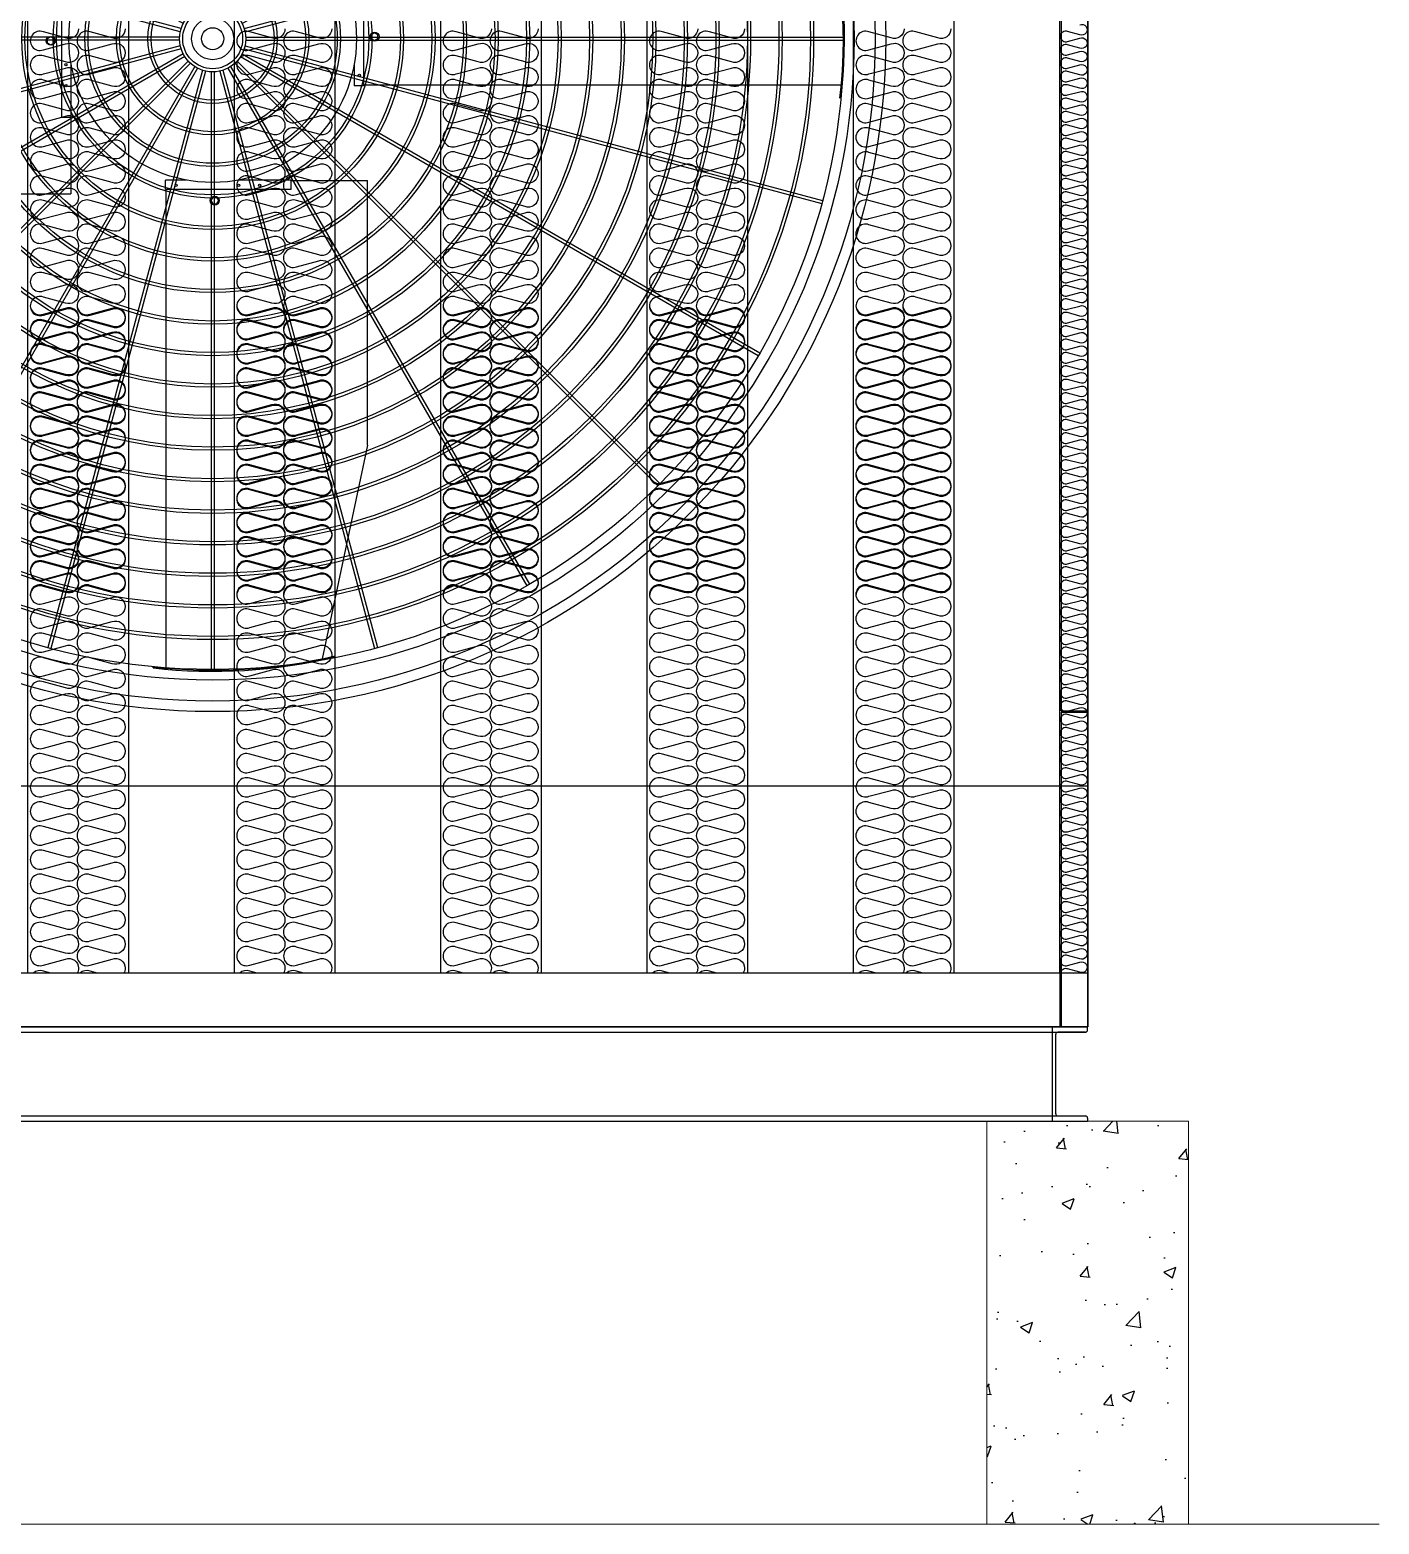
# Model space of a CAD drawing. Header units: millimetres. Extents: x 2784 to 32191, y 2597 to 23392.
# Drawn here: x 8143 to 10152, y 7904 to 10129 of the extents above; entities that cross this region are included whole.
import ezdxf

# ---------------------------------------------------------------- set-up
doc = ezdxf.new("R2010")
doc.units = ezdxf.units.MM
doc.linetypes.add('HIDDEN', pattern=[0.375, 0.25, -0.125])
for name, color, linetype in [('LINE', 7, 'Continuous'), ('SMS', 220, 'Continuous'), ('냉각탑', 4, 'Continuous'), ('냉각탑_찬넬방진', 1, 'Continuous')]:
    doc.layers.add(name, color=color, linetype=linetype)

# ---------------------------------------------------------------- blocks, each defined once
blk = doc.blocks.new('A$C1FB73ED1')
for p, q in [((1277, 1342.9), (1277, 2480)), ((1283, 1342.9), (1283, 2480)), ((1260.8, 1340), (966.5, 2438.3)), ((1266.6, 1341.6), (972.3, 2439.9)), ((1293.4, 1341.6), (1587.7, 2439.9)), ((1299.2, 1340), (1593.5, 2438.3)), ((1245.9, 1333), (677.4, 2317.7)), ((1251.1, 1336), (682.6, 2320.7)), ((1308.9, 1336), (1877.4, 2320.7)), ((1314.1, 1333), (1882.6, 2317.7)), ((1233.4, 1322.4), (429.4, 2126.4)), ((1237.6, 1326.6), (433.6, 2130.6)), ((1322.4, 1326.6), (2126.4, 2130.6)), ((1326.6, 1322.4), (2130.6, 2126.4)), ((1224, 1308.9), (239.3, 1877.4)), ((1227, 1314.1), (242.3, 1882.6)), ((1333, 1314.1), (2317.7, 1882.6)), ((1336, 1308.9), (2320.7, 1877.4)), ((1220, 1299.2), (121.7, 1593.5)), ((1340, 1299.2), (2438.3, 1593.5)), ((1218.4, 1293.4), (120.1, 1587.7)), ((1341.6, 1293.4), (2439.9, 1587.7)), ((1217.1, 1283), (80, 1283)), ((1342.9, 1283), (2480, 1283)), ((1217.1, 1277), (80, 1277)), ((1218.4, 1266.6), (120.1, 972.3)), ((1220, 1260.8), (121.7, 966.5)), ((1224, 1251.1), (239.3, 682.6)), ((1336, 1251.1), (2320.7, 682.6)), ((1340, 1260.8), (2438.3, 966.5)), ((1341.6, 1266.6), (2439.9, 972.3)), ((1342.9, 1277), (2480, 1277)), ((1227, 1245.9), (242.3, 677.4)), ((1233.4, 1237.6), (429.4, 433.6)), ((1237.6, 1233.4), (433.6, 429.4)), ((1245.9, 1227), (677.4, 242.3)), ((1251.1, 1224), (682.6, 239.3)), ((1308.9, 1224), (1877.4, 239.3)), ((1314.1, 1227), (1882.6, 242.3)), ((1322.4, 1233.4), (2126.4, 429.4)), ((1326.6, 1237.6), (2130.6, 433.6)), ((1333, 1245.9), (2317.7, 677.4)), ((1260.8, 1220), (966.5, 121.7)), ((1266.6, 1218.4), (972.3, 120.1)), ((1277, 1217.1), (1277, 80)), ((1283, 1217.1), (1283, 80)), ((1293.4, 1218.4), (1587.7, 120.1)), ((1299.2, 1220), (1593.5, 121.7))]:
    blk.add_line(p, q)
for radius in [1280, 1260, 1220, 1200]:
    blk.add_circle((1280, 1280), radius)
at = {"ltscale": 5}
for radius in [1143, 1137, 1083, 1077, 1023, 1017, 963, 957, 903, 897, 843, 837, 783, 777, 723, 717, 663, 657, 603, 597, 543, 537, 483, 477, 423, 417, 363, 357, 303, 297, 243, 237, 183, 177, 123, 117, 63, 57, 40, 21]:
    blk.add_circle((1280, 1280), radius, dxfattribs=at)
at = {"color": 7}
blk.add_circle((1280, 1280), 273.5, dxfattribs=at)
at = {"layer": 'LINE', "color": 7}
for p, q in [((1368.2, 2477.5), (1368.2, 1567)), ((985.2, 2053.4), (1071.5, 2459.4)), ((985.2, 2053.4), (985.2, 1550)), ((1130.8, 1567), (1369.4, 1567)), ((1130.8, 1567), (1369.4, 1567)), ((1130.8, 1567), (1130.8, 1549)), ((1130.8, 1567), (1130.8, 1549)), ((1369.4, 1567), (1369.4, 1549)), ((1369.4, 1567), (1369.4, 1549)), ((2111.5, 1574.8), (1550, 1574.8)), ((1550, 1429.2), (1550, 1574.8)), ((1550, 1429.2), (1550, 1574.8)), ((2111.5, 1574.8), (2457.5, 1488.5)), ((1130.8, 1550), (985.2, 1550)), ((1130.8, 1550), (985.2, 1550)), ((1130.8, 1549), (1230.5, 1549)), ((1130.8, 1549), (1230.5, 1549)), ((1329.5, 1549), (1369.4, 1549)), ((1329.5, 1549), (1369.4, 1549)), ((1549, 1429.2), (1549, 1329.5)), ((1549, 1429.2), (1549, 1329.5)), ((1567, 1429.2), (1549, 1429.2)), ((1567, 1429.2), (1549, 1429.2)), ((1567, 1429.2), (1567, 1190.6)), ((1567, 1429.2), (1567, 1190.6)), ((84.4, 1368.2), (993, 1368.2)), ((84.4, 1368.2), (993, 1368.2)), ((993, 1130.8), (993, 1369.4)), ((993, 1130.8), (993, 1369.4)), ((993, 1369.4), (1011, 1369.4)), ((993, 1369.4), (1011, 1369.4)), ((993, 1130.8), (993, 1369.4)), ((993, 1130.8), (993, 1369.4)), ((993, 1369.4), (1011, 1369.4)), ((993, 1369.4), (1011, 1369.4)), ((1011, 1329.5), (1011, 1369.4)), ((1011, 1329.5), (1011, 1369.4)), ((1011, 1329.5), (1011, 1369.4)), ((1011, 1329.5), (1011, 1369.4)), ((1011, 1130.8), (1011, 1230.5)), ((1011, 1130.8), (1011, 1230.5)), ((1011, 1130.8), (1011, 1230.5)), ((1011, 1130.8), (1011, 1230.5)), ((1549, 1230.5), (1549, 1190.6)), ((1549, 1230.5), (1549, 1190.6)), ((1567, 1190.6), (1549, 1190.6)), ((1567, 1190.6), (1549, 1190.6)), ((2475.6, 1191.8), (1567, 1191.8)), ((993, 1130.8), (1011, 1130.8)), ((993, 1130.8), (1011, 1130.8)), ((993, 1130.8), (1011, 1130.8)), ((993, 1130.8), (1011, 1130.8)), ((1010, 1130.8), (1010, 985.2)), ((1010, 1130.8), (1010, 985.2)), ((1010, 1130.8), (1010, 985.2)), ((1010, 1130.8), (1010, 985.2)), ((508.5, 985.2), (102.5, 1071.5)), ((1230.5, 1011), (1190.6, 1011)), ((1190.6, 993), (1190.6, 1011)), ((1230.5, 1011), (1190.6, 1011)), ((1190.6, 993), (1190.6, 1011)), ((1429.2, 1011), (1329.5, 1011)), ((1429.2, 1011), (1329.5, 1011)), ((1429.2, 993), (1429.2, 1011)), ((1429.2, 993), (1429.2, 1011)), ((1429.2, 1010), (1574.8, 1010)), ((1429.2, 1010), (1574.8, 1010)), ((1574.8, 506.6), (1574.8, 1010)), ((508.5, 985.2), (1010, 985.2)), ((508.5, 985.2), (1010, 985.2)), ((1429.2, 993), (1190.6, 993)), ((1429.2, 993), (1190.6, 993)), ((1191.8, 82.5), (1191.8, 993)), ((1574.8, 506.6), (1488.5, 100.6)), ((1512.8, 104.1), (1512.8, 106.1)), ((1166.8, 83), (1166.8, 85)), ((1393.2, 83), (1393.2, 85))]:
    blk.add_line(p, q, dxfattribs=at)
for points in [[(1272.3, 1594.4), (1268.5, 1587.9), (1272.3, 1581.4), (1279.8, 1581.4), (1283.5, 1587.9), (1279.8, 1594.4)], [(1272.3, 1594.4), (1268.5, 1587.9), (1272.3, 1581.4), (1279.8, 1581.4), (1283.5, 1587.9), (1279.8, 1594.4)], [(965.6, 1272.3), (972.1, 1268.5), (978.6, 1272.3), (978.6, 1279.8), (972.1, 1283.5), (965.6, 1279.8)], [(965.6, 1272.3), (972.1, 1268.5), (978.6, 1272.3), (978.6, 1279.8), (972.1, 1283.5), (965.6, 1279.8)], [(965.6, 1272.3), (972.1, 1268.5), (978.6, 1272.3), (978.6, 1279.8), (972.1, 1283.5), (965.6, 1279.8)], [(965.6, 1272.3), (972.1, 1268.5), (978.6, 1272.3), (978.6, 1279.8), (972.1, 1283.5), (965.6, 1279.8)], [(1594.4, 1287.7), (1587.9, 1291.5), (1581.4, 1287.7), (1581.4, 1280.2), (1587.9, 1276.5), (1594.4, 1280.2)], [(1594.4, 1287.7), (1587.9, 1291.5), (1581.4, 1287.7), (1581.4, 1280.2), (1587.9, 1276.5), (1594.4, 1280.2)], [(1287.7, 965.6), (1291.5, 972.1), (1287.7, 978.6), (1280.2, 978.6), (1276.5, 972.1), (1280.2, 965.6)], [(1287.7, 965.6), (1291.5, 972.1), (1287.7, 978.6), (1280.2, 978.6), (1276.5, 972.1), (1280.2, 965.6)]]:
    blk.add_lwpolyline(points, close=True, dxfattribs=at)
for centre, radius in [((1276, 1587.9), 8.5), ((1276, 1587.9), 8.5), ((1190.6, 1559), 2), ((1190.6, 1559), 2), ((1230.6, 1559), 2), ((1230.6, 1559), 2), ((1349.6, 1559), 2), ((1349.6, 1559), 2), ((1559, 1369.4), 2), ((1559, 1369.4), 2), ((1001, 1349.6), 2), ((1001, 1349.6), 2), ((1001, 1349.6), 2), ((1001, 1349.6), 2), ((1559, 1329.4), 2), ((1559, 1329.4), 2), ((972.1, 1276), 8.5), ((972.1, 1276), 8.5), ((972.1, 1276), 8.5), ((972.1, 1276), 8.5), ((1587.9, 1284), 8.5), ((1587.9, 1284), 8.5), ((1001, 1230.6), 2), ((1001, 1230.6), 2), ((1001, 1230.6), 2), ((1001, 1230.6), 2), ((1559, 1210.4), 2), ((1559, 1210.4), 2), ((1001, 1190.6), 2), ((1001, 1190.6), 2), ((1001, 1190.6), 2), ((1001, 1190.6), 2), ((1210.4, 1001), 2), ((1210.4, 1001), 2), ((1329.4, 1001), 2), ((1329.4, 1001), 2), ((1369.4, 1001), 2), ((1369.4, 1001), 2), ((1284, 972.1), 8.5), ((1284, 972.1), 8.5)]:
    blk.add_circle(centre, radius, dxfattribs=at)
for centre, radius, start, end in [((1280, 1483.4), 1000, 83.5007, 103.4595), ((1280, 1483.4), 998, 83.4876, 103.487), ((1481.5, 1280), 998, 353.4876, 13.487), ((1481.5, 1280), 1000, 353.5007, 13.4595), ((1078.5, 1280), 1000, 173.5007, 193.4595), ((1078.5, 1280), 998, 173.4876, 193.487), ((1280, 1076.6), 998, 263.4876, 283.487), ((1280, 1076.6), 1000, 263.5007, 283.4595)]:
    blk.add_arc(centre, radius, start, end, dxfattribs=at)
blk = doc.blocks.new('SP 200RT')
at = {"color": 7}
for p, q in [((-109298.6, -79919.9), (-109298.6, -82797.9)), ((-109148.6, -79919.9), (-109148.6, -82797.9))]:
    blk.add_line(p, q, dxfattribs=at)
blk.add_line((-109148.6, -82797.9), (-109298.6, -82797.9))
at = {"layer": 'SMS', "color": 5}
for points in [[(-109222.8, -81391.2, -0.524856), (-109242.3, -81404.7), (-109275.2, -81395.8, 1.449198), (-109275.2, -81422.6), (-109242.3, -81413.7, -0.524856), (-109222.8, -81427.1, -0.524856), (-109242.3, -81440.6), (-109275.2, -81431.7, 1.449198), (-109275.2, -81458.5), (-109242.3, -81449.6, -0.524856), (-109222.8, -81463.1, -0.524856), (-109242.3, -81476.5), (-109275.2, -81467.6, 1.449198), (-109275.2, -81494.4), (-109242.3, -81485.5, -0.524856), (-109222.8, -81499, -0.524856), (-109242.3, -81512.4), (-109275.2, -81503.5, 1.449198), (-109275.2, -81530.3), (-109242.3, -81521.4, -0.524856), (-109222.8, -81534.9, -0.524856), (-109242.3, -81548.3), (-109275.2, -81539.4, 1.449198), (-109275.2, -81566.3), (-109242.3, -81557.4, -0.524856), (-109222.8, -81570.8, -0.524856), (-109242.3, -81584.2), (-109275.2, -81575.3, 1.449198), (-109275.2, -81602.2), (-109242.3, -81593.3, -0.524856), (-109222.8, -81606.7, -0.524856), (-109242.3, -81620.1), (-109275.2, -81611.2, 1.449198), (-109275.2, -81638.1), (-109242.3, -81629.2, -0.524856), (-109222.8, -81642.6, -0.524856), (-109242.3, -81656), (-109275.2, -81647.1, 1.449198), (-109275.2, -81674), (-109242.3, -81665.1, -0.524856), (-109222.8, -81678.5, -0.524856), (-109242.3, -81691.9), (-109275.2, -81683, 1.449198), (-109275.2, -81709.9), (-109242.3, -81701, -0.524856), (-109222.8, -81714.4, -0.524856), (-109242.3, -81727.9), (-109275.2, -81718.9, 1.449198), (-109275.2, -81745.8), (-109242.3, -81736.9, -0.524856), (-109222.8, -81750.3, -0.524856), (-109242.3, -81763.8), (-109275.2, -81754.9, 1.449198), (-109275.2, -81781.7), (-109242.3, -81772.8, -0.524856), (-109222.8, -81786.2, -0.524856), (-109242.3, -81799.7), (-109275.2, -81790.8, 1.449198), (-109275.2, -81817.6), (-109242.3, -81808.7, -0.524856), (-109222.8, -81822.2, -0.524856), (-109242.3, -81835.6), (-109275.2, -81826.7, 1.449198), (-109275.2, -81853.5), (-109242.3, -81844.6, -0.524856), (-109222.8, -81858.1, -0.524856), (-109242.3, -81871.5), (-109275.2, -81862.6, 1.449198), (-109275.2, -81889.4), (-109242.3, -81880.5, -0.524856), (-109222.8, -81894, -0.524856), (-109242.3, -81907.4), (-109275.2, -81898.5, 1.449198), (-109275.2, -81925.4), (-109242.3, -81916.5, -0.524856), (-109222.8, -81929.9, -0.524856), (-109242.3, -81943.3), (-109275.2, -81934.4, 1.449198), (-109275.2, -81961.3), (-109242.3, -81952.4, -0.524856), (-109222.8, -81965.8, -0.524856), (-109242.3, -81979.2), (-109275.2, -81970.3, 1.449198), (-109275.2, -81997.2), (-109242.3, -81988.3, -0.524856), (-109222.8, -82001.7, -0.524856), (-109242.3, -82015.1), (-109275.2, -82006.2, 1.449198), (-109275.2, -82033.1), (-109242.3, -82024.2, -0.524856), (-109222.8, -82037.6, -0.524856), (-109242.3, -82051), (-109275.2, -82042.1, 1.449198), (-109275.2, -82069), (-109242.3, -82060.1, -0.524856), (-109222.8, -82073.5, -0.524856), (-109242.3, -82087), (-109275.2, -82078, 1.449198), (-109275.2, -82104.9), (-109242.3, -82096, -0.524856), (-109222.8, -82109.4, -0.524856), (-109242.3, -82122.9), (-109275.2, -82114, 1.449198), (-109275.2, -82140.8), (-109242.3, -82131.9, -0.524856), (-109222.8, -82145.3, -0.524856), (-109242.3, -82158.8), (-109275.2, -82149.9, 1.449198), (-109275.2, -82176.7), (-109242.3, -82167.8, -0.524856), (-109222.8, -82181.3, -0.524856), (-109242.3, -82194.7), (-109275.2, -82185.8, 0.440524), (-109294.1, -82195.3, 0.440524)], [(-109153.2, -81391.2, -0.524856), (-109172.6, -81404.7), (-109205.5, -81395.8, 1.449198), (-109205.5, -81422.6), (-109172.6, -81413.7, -0.524856), (-109153.2, -81427.1, -0.524856), (-109172.6, -81440.6), (-109205.5, -81431.7, 1.449198), (-109205.5, -81458.5), (-109172.6, -81449.6, -0.524856), (-109153.2, -81463.1, -0.524856), (-109172.6, -81476.5), (-109205.5, -81467.6, 1.449198), (-109205.5, -81494.4), (-109172.6, -81485.5, -0.524856), (-109153.2, -81499, -0.524856), (-109172.6, -81512.4), (-109205.5, -81503.5, 1.449198), (-109205.5, -81530.3), (-109172.6, -81521.4, -0.524856), (-109153.2, -81534.9, -0.524856), (-109172.6, -81548.3), (-109205.5, -81539.4, 1.449198), (-109205.5, -81566.3), (-109172.6, -81557.4, -0.524856), (-109153.2, -81570.8, -0.524856), (-109172.6, -81584.2), (-109205.5, -81575.3, 1.449198), (-109205.5, -81602.2), (-109172.6, -81593.3, -0.524856), (-109153.2, -81606.7, -0.524856), (-109172.6, -81620.1), (-109205.5, -81611.2, 1.449198), (-109205.5, -81638.1), (-109172.6, -81629.2, -0.524856), (-109153.2, -81642.6, -0.524856), (-109172.6, -81656), (-109205.5, -81647.1, 1.449198), (-109205.5, -81674), (-109172.6, -81665.1, -0.524856), (-109153.2, -81678.5, -0.524856), (-109172.6, -81691.9), (-109205.5, -81683, 1.449198), (-109205.5, -81709.9), (-109172.6, -81701, -0.524856), (-109153.2, -81714.4, -0.524856), (-109172.6, -81727.9), (-109205.5, -81718.9, 1.449198), (-109205.5, -81745.8), (-109172.6, -81736.9, -0.524856), (-109153.2, -81750.3, -0.524856), (-109172.6, -81763.8), (-109205.5, -81754.9, 1.449198), (-109205.5, -81781.7), (-109172.6, -81772.8, -0.524856), (-109153.2, -81786.2, -0.524856), (-109172.6, -81799.7), (-109205.5, -81790.8, 1.449198), (-109205.5, -81817.6), (-109172.6, -81808.7, -0.524856), (-109153.2, -81822.2, -0.524856), (-109172.6, -81835.6), (-109205.5, -81826.7, 1.449198), (-109205.5, -81853.5), (-109172.6, -81844.6, -0.524856), (-109153.2, -81858.1, -0.524856), (-109172.6, -81871.5), (-109205.5, -81862.6, 1.449198), (-109205.5, -81889.4), (-109172.6, -81880.5, -0.524856), (-109153.2, -81894, -0.524856), (-109172.6, -81907.4), (-109205.5, -81898.5, 1.449198), (-109205.5, -81925.4), (-109172.6, -81916.5, -0.524856), (-109153.2, -81929.9, -0.524856), (-109172.6, -81943.3), (-109205.5, -81934.4, 1.449198), (-109205.5, -81961.3), (-109172.6, -81952.4, -0.524856), (-109153.2, -81965.8, -0.524856), (-109172.6, -81979.2), (-109205.5, -81970.3, 1.449198), (-109205.5, -81997.2), (-109172.6, -81988.3, -0.524856), (-109153.2, -82001.7, -0.524856), (-109172.6, -82015.1), (-109205.5, -82006.2, 1.449198), (-109205.5, -82033.1), (-109172.6, -82024.2, -0.524856), (-109153.2, -82037.6, -0.524856), (-109172.6, -82051), (-109205.5, -82042.1, 1.449198), (-109205.5, -82069), (-109172.6, -82060.1, -0.524856), (-109153.2, -82073.5, -0.524856), (-109172.6, -82087), (-109205.5, -82078, 1.449198), (-109205.5, -82104.9), (-109172.6, -82096, -0.524856), (-109153.2, -82109.4, -0.524856), (-109172.6, -82122.9), (-109205.5, -82114, 1.449198), (-109205.5, -82140.8), (-109172.6, -82131.9, -0.524856), (-109153.2, -82145.3, -0.524856), (-109172.6, -82158.8), (-109205.5, -82149.9, 1.449198), (-109205.5, -82176.7), (-109172.6, -82167.8, -0.524856), (-109153.2, -82181.3, -0.524856), (-109172.6, -82194.7), (-109205.5, -82185.8, 0.440524), (-109224.5, -82195.3, 0.440524)], [(-109294.2, -81806.4, 0.446849), (-109275.2, -81816.2), (-109242.3, -81807.3, -0.524856), (-109222.8, -81820.8, -0.524856), (-109242.3, -81834.2), (-109275.2, -81825.3, 1.449198), (-109275.2, -81852.2), (-109242.3, -81843.3, -0.524856), (-109222.8, -81856.7, -0.524856), (-109242.3, -81870.1), (-109275.2, -81861.2, 1.449198), (-109275.2, -81888.1), (-109242.3, -81879.2, -0.524856), (-109222.8, -81892.6, -0.524856), (-109242.3, -81906), (-109275.2, -81897.1, 1.449198), (-109275.2, -81924), (-109242.3, -81915.1, -0.524856), (-109222.8, -81928.5, -0.524856), (-109242.3, -81941.9), (-109275.2, -81933, 1.449198), (-109275.2, -81959.9), (-109242.3, -81951, -0.524856), (-109222.8, -81964.4, -0.524856), (-109242.3, -81977.8), (-109275.2, -81968.9, 1.449198), (-109275.2, -81995.8), (-109242.3, -81986.9, -0.524856), (-109222.8, -82000.3, -0.524856), (-109242.3, -82013.8), (-109275.2, -82004.8, 1.449198), (-109275.2, -82031.7), (-109242.3, -82022.8, -0.524856), (-109222.8, -82036.2, -0.524856), (-109242.3, -82049.7), (-109275.2, -82040.8, 1.449198), (-109275.2, -82067.6), (-109242.3, -82058.7, -0.524856), (-109222.8, -82072.1, -0.524856), (-109242.3, -82085.6), (-109275.2, -82076.7, 1.449198), (-109275.2, -82103.5), (-109242.3, -82094.6, -0.524856), (-109222.8, -82108.1, -0.524856), (-109242.3, -82121.5), (-109275.2, -82112.6, 1.449198), (-109275.2, -82139.4), (-109242.3, -82130.5, -0.524856), (-109222.8, -82144, -0.524856), (-109242.3, -82157.4), (-109275.2, -82148.5, 1.449198), (-109275.2, -82175.3), (-109242.3, -82166.4, -0.524856), (-109222.8, -82179.9, -0.524856), (-109242.3, -82193.3), (-109275.2, -82184.4, 1.449198), (-109275.2, -82211.3), (-109242.3, -82202.4, -0.524856), (-109222.8, -82215.8, -0.524856), (-109242.3, -82229.2), (-109275.2, -82220.3, 1.449198), (-109275.2, -82247.2), (-109242.3, -82238.3, -0.524856), (-109222.8, -82251.7, -0.524856), (-109242.3, -82265.1), (-109275.2, -82256.2, 1.449198), (-109275.2, -82283.1), (-109242.3, -82274.2, -0.524856), (-109222.8, -82287.6, -0.524856), (-109242.3, -82301), (-109275.2, -82292.1, 1.449198), (-109275.2, -82319), (-109242.3, -82310.1, -0.524856), (-109222.8, -82323.5, -0.524856), (-109242.3, -82336.9), (-109275.2, -82328, 1.449198), (-109275.2, -82354.9), (-109242.3, -82346, -0.524856), (-109222.8, -82359.4, -0.524856), (-109242.3, -82372.9), (-109275.2, -82363.9, 1.449198), (-109275.2, -82390.8), (-109242.3, -82381.9, -0.524856), (-109222.8, -82395.3, -0.524856), (-109242.3, -82408.8), (-109275.2, -82399.9, 1.449198), (-109275.2, -82426.7), (-109242.3, -82417.8, -0.524856), (-109222.8, -82431.2, -0.524856), (-109242.3, -82444.7), (-109275.2, -82435.8, 1.449198), (-109275.2, -82462.6), (-109242.3, -82453.7, -0.524856), (-109222.8, -82467.2, -0.524856), (-109242.3, -82480.6), (-109275.2, -82471.7, 1.449198), (-109275.2, -82498.5), (-109242.3, -82489.6, -0.524856), (-109222.8, -82503.1, -0.524856), (-109242.3, -82516.5), (-109275.2, -82507.6, 1.449198), (-109275.2, -82534.4), (-109242.3, -82525.5, -0.524856), (-109222.8, -82539, -0.524856), (-109242.3, -82552.4), (-109275.2, -82543.5, 1.449198), (-109275.2, -82570.4), (-109242.3, -82561.5, -0.524856), (-109222.8, -82574.9, -0.524856), (-109242.3, -82588.3), (-109275.2, -82579.4, 1.449198), (-109275.2, -82606.3), (-109242.3, -82597.4, -0.524856), (-109222.8, -82610.8, -0.524856), (-109242.3, -82624.2), (-109275.2, -82615.3, 1.449198), (-109275.2, -82642.2), (-109242.3, -82633.3, -0.524856), (-109222.8, -82646.7, -0.524856), (-109242.3, -82660.1), (-109275.2, -82651.2, 1.449198), (-109275.2, -82678.1), (-109242.3, -82669.2, -0.524856), (-109222.8, -82682.6, -0.524856), (-109242.3, -82696), (-109275.2, -82687.1, 1.449198), (-109275.2, -82714), (-109242.3, -82705.1, -0.524856), (-109222.8, -82718.5, -0.524856), (-109242.3, -82732), (-109275.2, -82723, 1.449198), (-109275.2, -82749.9), (-109242.3, -82741, -0.524856), (-109222.8, -82754.4, -0.524856), (-109242.3, -82767.9), (-109275.2, -82759, 1.449198), (-109275.2, -82785.8), (-109242.3, -82776.9, -0.524856), (-109222.8, -82790.3, -0.1385), (-109224.9, -82797.9, -0.1385)], [(-109224.5, -81806.4, 0.446849), (-109205.5, -81816.2), (-109172.6, -81807.3, -0.524856), (-109153.2, -81820.8, -0.524856), (-109172.6, -81834.2), (-109205.5, -81825.3, 1.449198), (-109205.5, -81852.2), (-109172.6, -81843.3, -0.524856), (-109153.2, -81856.7, -0.524856), (-109172.6, -81870.1), (-109205.5, -81861.2, 1.449198), (-109205.5, -81888.1), (-109172.6, -81879.2, -0.524856), (-109153.2, -81892.6, -0.524856), (-109172.6, -81906), (-109205.5, -81897.1, 1.449198), (-109205.5, -81924), (-109172.6, -81915.1, -0.524856), (-109153.2, -81928.5, -0.524856), (-109172.6, -81941.9), (-109205.5, -81933, 1.449198), (-109205.5, -81959.9), (-109172.6, -81951, -0.524856), (-109153.2, -81964.4, -0.524856), (-109172.6, -81977.8), (-109205.5, -81968.9, 1.449198), (-109205.5, -81995.8), (-109172.6, -81986.9, -0.524856), (-109153.2, -82000.3, -0.524856), (-109172.6, -82013.8), (-109205.5, -82004.8, 1.449198), (-109205.5, -82031.7), (-109172.6, -82022.8, -0.524856), (-109153.2, -82036.2, -0.524856), (-109172.6, -82049.7), (-109205.5, -82040.8, 1.449198), (-109205.5, -82067.6), (-109172.6, -82058.7, -0.524856), (-109153.2, -82072.1, -0.524856), (-109172.6, -82085.6), (-109205.5, -82076.7, 1.449198), (-109205.5, -82103.5), (-109172.6, -82094.6, -0.524856), (-109153.2, -82108.1, -0.524856), (-109172.6, -82121.5), (-109205.5, -82112.6, 1.449198), (-109205.5, -82139.4), (-109172.6, -82130.5, -0.524856), (-109153.2, -82144, -0.524856), (-109172.6, -82157.4), (-109205.5, -82148.5, 1.449198), (-109205.5, -82175.3), (-109172.6, -82166.4, -0.524856), (-109153.2, -82179.9, -0.524856), (-109172.6, -82193.3), (-109205.5, -82184.4, 1.449198), (-109205.5, -82211.3), (-109172.6, -82202.4, -0.524856), (-109153.2, -82215.8, -0.524856), (-109172.6, -82229.2), (-109205.5, -82220.3, 1.449198), (-109205.5, -82247.2), (-109172.6, -82238.3, -0.524856), (-109153.2, -82251.7, -0.524856), (-109172.6, -82265.1), (-109205.5, -82256.2, 1.449198), (-109205.5, -82283.1), (-109172.6, -82274.2, -0.524856), (-109153.2, -82287.6, -0.524856), (-109172.6, -82301), (-109205.5, -82292.1, 1.449198), (-109205.5, -82319), (-109172.6, -82310.1, -0.524856), (-109153.2, -82323.5, -0.524856), (-109172.6, -82336.9), (-109205.5, -82328, 1.449198), (-109205.5, -82354.9), (-109172.6, -82346, -0.524856), (-109153.2, -82359.4, -0.524856), (-109172.6, -82372.9), (-109205.5, -82363.9, 1.449198), (-109205.5, -82390.8), (-109172.6, -82381.9, -0.524856), (-109153.2, -82395.3, -0.524856), (-109172.6, -82408.8), (-109205.5, -82399.9, 1.449198), (-109205.5, -82426.7), (-109172.6, -82417.8, -0.524856), (-109153.2, -82431.2, -0.524856), (-109172.6, -82444.7), (-109205.5, -82435.8, 1.449198), (-109205.5, -82462.6), (-109172.6, -82453.7, -0.524856), (-109153.2, -82467.2, -0.524856), (-109172.6, -82480.6), (-109205.5, -82471.7, 1.449198), (-109205.5, -82498.5), (-109172.6, -82489.6, -0.524856), (-109153.2, -82503.1, -0.524856), (-109172.6, -82516.5), (-109205.5, -82507.6, 1.449198), (-109205.5, -82534.4), (-109172.6, -82525.5, -0.524856), (-109153.2, -82539, -0.524856), (-109172.6, -82552.4), (-109205.5, -82543.5, 1.449198), (-109205.5, -82570.4), (-109172.6, -82561.5, -0.524856), (-109153.2, -82574.9, -0.524856), (-109172.6, -82588.3), (-109205.5, -82579.4, 1.449198), (-109205.5, -82606.3), (-109172.6, -82597.4, -0.524856), (-109153.2, -82610.8, -0.524856), (-109172.6, -82624.2), (-109205.5, -82615.3, 1.449198), (-109205.5, -82642.2), (-109172.6, -82633.3, -0.524856), (-109153.2, -82646.7, -0.524856), (-109172.6, -82660.1), (-109205.5, -82651.2, 1.449198), (-109205.5, -82678.1), (-109172.6, -82669.2, -0.524856), (-109153.2, -82682.6, -0.524856), (-109172.6, -82696), (-109205.5, -82687.1, 1.449198), (-109205.5, -82714), (-109172.6, -82705.1, -0.524856), (-109153.2, -82718.5, -0.524856), (-109172.6, -82732), (-109205.5, -82723, 1.449198), (-109205.5, -82749.9), (-109172.6, -82741, -0.524856), (-109153.2, -82754.4, -0.524856), (-109172.6, -82767.9), (-109205.5, -82759, 1.449198), (-109205.5, -82785.8), (-109172.6, -82776.9, -0.524856), (-109153.2, -82790.3, -0.1385), (-109155.3, -82797.9, -0.1385)], [(-109275.2, -82185.8, 1.449198), (-109275.2, -82212.6), (-109242.3, -82203.7, -0.524856), (-109222.8, -82217.2, -0.524856), (-109242.3, -82230.6), (-109275.2, -82221.7, 0.54148), (-109294.6, -82235.9, 0.54148)], [(-109205.5, -82185.8, 1.449198), (-109205.5, -82212.6), (-109172.6, -82203.7, -0.524856), (-109153.2, -82217.2, -0.524856), (-109172.6, -82230.6), (-109205.5, -82221.7, 0.54148), (-109225, -82235.9, 0.54148)], [(-109264.1, -82797.9), (-109275.2, -82794.9, 0.287554), (-109290.1, -82797.9)], [(-109194.5, -82797.9), (-109205.5, -82794.9, 0.287554), (-109220.5, -82797.9)]]:
    blk.add_lwpolyline(points, format="xyb", dxfattribs=at)
blk = doc.blocks.new('3')
at = {"color": 7}
for p, q in [((9676.7, 11644.4), (9676.7, 8724.4)), ((9718.7, 11644.4), (9718.7, 8644.4)), ((9718.7, 8724.4), (7018.7, 8724.4)), ((7018.7, 8644.4), (8873.7, 8644.4)), ((9718.7, 8644.4), (8873.7, 8644.4)), ((9718.7, 8644.4), (8873.7, 8644.4))]:
    blk.add_line(p, q, dxfattribs=at)
for p, q in [((9718.7, 11644.4), (9718.7, 8644.4)), ((9679.1, 11276.9), (9679.1, 9115)), ((9718.4, 11276.9), (9718.4, 9115)), ((9677.2, 9143.1), (9677.2, 9115)), ((9679.1, 9115), (9718.4, 9115)), ((9679.1, 9113.1), (9718.4, 9113.1)), ((9679.1, 9113.1), (9679.1, 8644.4)), ((9718.4, 9113.1), (9718.4, 8833.8)), ((9718.4, 9113.1), (9718.4, 8644.4)), ((7059.9, 9003.4), (9718.4, 9003.4)), ((9677.2, 8740), (9677.2, 9003.4)), ((9677.2, 8738.1), (9677.2, 8644.4)), ((7018.7, 8644.4), (8873.7, 8644.4)), ((9718.4, 8644.4), (7019.6, 8644.4)), ((9718.4, 8644.4), (7059.9, 8644.4)), ((8986.5, 8644.4), (8144.6, 8644.4)), ((9718.7, 8644.4), (8873.7, 8644.4)), ((8873.7, 8644.4), (9718.7, 8644.4)), ((9718.4, 8644.4), (8988.4, 8644.4)), ((9718.4, 8644.4), (9679.1, 8644.4)), ((9718.4, 8644.4), (9679.1, 8644.4))]:
    blk.add_line(p, q)
at = {"ltscale": 500}
blk.add_lwpolyline([(7018.7, 11644.4), (9718.4, 11644.4), (9718.4, 8644.4), (7018.7, 8644.4)], close=True, dxfattribs=at)
at = {"layer": 'SMS', "color": 5}
for points in [[(9706.9, 10137.1, -1.449198), (9706.9, 10122.2), (9688.6, 10127.1, 0.524856), (9677.8, 10119.6, 0.524856), (9688.6, 10112.2), (9706.9, 10117.1, -1.449198), (9706.9, 10102.2), (9688.6, 10107.2, 0.524856), (9677.8, 10099.7, 0.524856), (9688.6, 10092.2), (9706.9, 10097.2, -1.449198), (9706.9, 10082.3), (9688.6, 10087.2, 0.524856), (9677.8, 10079.7, 0.524856), (9688.6, 10072.3), (9706.9, 10077.2, -1.449198), (9706.9, 10062.3), (9688.6, 10067.3, 0.524856), (9677.8, 10059.8, 0.524856), (9688.6, 10052.3), (9706.9, 10057.3, -1.449198), (9706.9, 10042.4), (9688.6, 10047.3, 0.524856), (9677.8, 10039.8, 0.524856), (9688.6, 10032.4), (9706.9, 10037.3, -1.449198), (9706.9, 10022.4), (9688.6, 10027.4, 0.524856), (9677.8, 10019.9, 0.524856), (9688.6, 10012.4), (9706.9, 10017.4, -1.449198), (9706.9, 10002.5), (9688.6, 10007.4, 0.524856), (9677.8, 9999.9, 0.524856), (9688.6, 9992.5), (9706.9, 9997.4, -1.449198), (9706.9, 9982.5), (9688.6, 9987.5, 0.524856), (9677.8, 9980, 0.524856), (9688.6, 9972.5), (9706.9, 9977.5, -1.449198), (9706.9, 9962.6), (9688.6, 9967.5, 0.524856), (9677.8, 9960, 0.524856), (9688.6, 9952.6), (9706.9, 9957.5, -1.449198), (9706.9, 9942.6), (9688.6, 9947.6, 0.524856), (9677.8, 9940.1, 0.524856), (9688.6, 9932.6), (9706.9, 9937.6, -1.449198), (9706.9, 9922.7), (9688.6, 9927.6, 0.524856), (9677.8, 9920.1, 0.417249), (9685.9, 9912.2)], [(9717.5, 9928.1, -0.446849), (9706.9, 9922.7), (9688.6, 9927.6, 0.524856), (9677.8, 9920.1, 0.524856), (9688.6, 9912.7), (9706.9, 9917.6, -1.449198), (9706.9, 9902.7), (9688.6, 9907.7, 0.524856), (9677.8, 9900.2, 0.524856), (9688.6, 9892.7), (9706.9, 9897.7, -1.449198), (9706.9, 9882.8), (9688.6, 9887.7, 0.524856), (9677.8, 9880.2, 0.524856), (9688.6, 9872.8), (9706.9, 9877.7, -1.449198), (9706.9, 9862.8), (9688.6, 9867.8, 0.524856), (9677.8, 9860.3, 0.524856), (9688.6, 9852.8), (9706.9, 9857.8, -1.449198), (9706.9, 9842.9), (9688.6, 9847.8, 0.524856), (9677.8, 9840.3, 0.524856), (9688.6, 9832.9), (9706.9, 9837.8, -1.449198), (9706.9, 9822.9), (9688.6, 9827.9, 0.524856), (9677.8, 9820.4, 0.524856), (9688.6, 9812.9), (9706.9, 9817.9, -1.449198), (9706.9, 9803), (9688.6, 9807.9, 0.524856), (9677.8, 9800.4, 0.524856), (9688.6, 9793), (9706.9, 9797.9, -1.449198), (9706.9, 9783), (9688.6, 9788, 0.524856), (9677.8, 9780.5, 0.524856), (9688.6, 9773), (9706.9, 9778, -1.449198), (9706.9, 9763.1), (9688.6, 9768, 0.524856), (9677.8, 9760.5, 0.524856), (9688.6, 9753.1), (9706.9, 9758, -1.449198), (9706.9, 9743.1), (9688.6, 9748.1, 0.524856), (9677.8, 9740.6, 0.524856), (9688.6, 9733.1), (9706.9, 9738.1, -1.449198), (9706.9, 9723.2), (9688.6, 9728.1, 0.524856), (9677.8, 9720.6, 0.524856), (9688.6, 9713.2), (9706.9, 9718.1, -1.449198), (9706.9, 9703.2), (9688.6, 9708.2, 0.524856), (9677.8, 9700.7, 0.524856), (9688.6, 9693.2), (9706.9, 9698.2, -1.449198), (9706.9, 9683.3), (9688.6, 9688.2, 0.524856), (9677.8, 9680.7, 0.524856), (9688.6, 9673.3), (9706.9, 9678.2, -1.449198), (9706.9, 9663.3), (9688.6, 9668.3, 0.524856), (9677.8, 9660.8, 0.524856), (9688.6, 9653.3), (9706.9, 9658.3, -1.449198), (9706.9, 9643.4), (9688.6, 9648.3, 0.524856), (9677.8, 9640.8, 0.524856), (9688.6, 9633.4), (9706.9, 9638.3, -1.449198), (9706.9, 9623.4), (9688.6, 9628.4, 0.524856), (9677.8, 9620.9, 0.524856), (9688.6, 9613.4), (9706.9, 9618.4, -1.449198), (9706.9, 9603.5), (9688.6, 9608.4, 0.524856), (9677.8, 9600.9, 0.524856), (9688.6, 9593.5), (9706.9, 9598.4, -1.449198), (9706.9, 9583.5), (9688.6, 9588.5, 0.524856), (9677.8, 9581, 0.524856), (9688.6, 9573.5), (9706.9, 9578.5, -1.449198), (9706.9, 9563.6), (9688.6, 9568.5, 0.524856), (9677.8, 9561, 0.524856), (9688.6, 9553.6), (9706.9, 9558.5, -1.449198), (9706.9, 9543.6), (9688.6, 9548.6, 0.524856), (9677.8, 9541.1, 0.524856), (9688.6, 9533.6), (9706.9, 9538.6, -1.449198), (9706.9, 9523.7), (9688.6, 9528.6, 0.524856), (9677.8, 9521.1, 0.524856), (9688.6, 9513.7), (9706.9, 9518.6, -1.449198), (9706.9, 9503.7), (9688.6, 9508.7, 0.524856), (9677.8, 9501.2, 0.524856), (9688.6, 9493.7), (9706.9, 9498.7, -1.449198), (9706.9, 9483.8), (9688.6, 9488.7, 0.524856), (9677.8, 9481.2, 0.524856), (9688.6, 9473.8), (9706.9, 9478.7, -1.449198), (9706.9, 9463.8), (9688.6, 9468.8, 0.524856), (9677.8, 9461.3, 0.524856), (9688.6, 9453.8), (9706.9, 9458.8, -1.449198), (9706.9, 9443.9), (9688.6, 9448.8, 0.524856), (9677.8, 9441.3, 0.524856), (9688.6, 9433.9), (9706.9, 9438.8, -1.449198), (9706.9, 9423.9), (9688.6, 9428.9, 0.524856), (9677.8, 9421.4, 0.524856), (9688.6, 9413.9), (9706.9, 9418.9, -1.449198), (9706.9, 9404), (9688.6, 9408.9, 0.524856), (9677.8, 9401.4, 0.524856), (9688.6, 9394), (9706.9, 9398.9, -1.449198), (9706.9, 9384), (9688.6, 9389, 0.524856), (9677.8, 9381.5, 0.524856), (9688.6, 9374), (9706.9, 9379, -1.449198), (9706.9, 9364.1), (9688.6, 9369, 0.524856), (9677.8, 9361.5, 0.524856), (9688.6, 9354.1), (9706.9, 9359, -1.449198), (9706.9, 9344.1), (9688.6, 9349.1, 0.524856), (9677.8, 9341.6, 0.417249), (9685.9, 9333.6)], [(9717.5, 9349.6, -0.446849), (9706.9, 9344.1), (9688.6, 9349.1, 0.524856), (9677.8, 9341.6, 0.524856), (9688.6, 9334.1), (9706.9, 9339.1, -1.449198), (9706.9, 9324.2), (9688.6, 9329.1, 0.524856), (9677.8, 9321.6, 0.524856), (9688.6, 9314.2), (9706.9, 9319.1, -1.449198), (9706.9, 9304.2), (9688.6, 9309.2, 0.524856), (9677.8, 9301.7, 0.524856), (9688.6, 9294.2), (9706.9, 9299.2, -1.449198), (9706.9, 9284.3), (9688.6, 9289.2, 0.524856), (9677.8, 9281.7, 0.524856), (9688.6, 9274.3), (9706.9, 9279.2, -1.449198), (9706.9, 9264.3), (9688.6, 9269.3, 0.524856), (9677.8, 9261.8, 0.524856), (9688.6, 9254.3), (9706.9, 9259.3, -1.449198), (9706.9, 9244.4), (9688.6, 9249.3, 0.524856), (9677.8, 9241.8, 0.524856), (9688.6, 9234.4), (9706.9, 9239.3, -1.449198), (9706.9, 9224.4), (9688.6, 9229.4, 0.524856), (9677.8, 9221.9, 0.524856), (9688.6, 9214.4), (9706.9, 9219.4, -1.449198), (9706.9, 9204.5), (9688.6, 9209.4, 0.524856), (9677.8, 9201.9, 0.524856), (9688.6, 9194.5), (9706.9, 9199.4, -1.449198), (9706.9, 9184.5), (9688.6, 9189.5, 0.524856), (9677.8, 9182, 0.524856), (9688.6, 9174.5), (9706.9, 9179.5, -1.449198), (9706.9, 9164.6), (9688.6, 9169.5, 0.524856), (9677.8, 9162, 0.524856), (9688.6, 9154.6), (9706.9, 9159.5, -1.449198), (9706.9, 9144.6), (9688.6, 9149.6, 0.524856), (9677.8, 9142.1, 0.524856), (9688.6, 9134.6), (9706.9, 9139.6, -1.449198), (9706.9, 9124.7), (9688.6, 9129.6, 0.524856), (9677.8, 9122.1, 0.524856), (9688.6, 9114.7), (9706.9, 9119.6, -1.449198), (9706.9, 9104.7), (9688.6, 9109.7, 0.524856), (9677.8, 9102.2, 0.524856), (9688.6, 9094.7), (9706.9, 9099.7, -1.449198), (9706.9, 9084.8), (9688.6, 9089.7, 0.524856), (9677.8, 9082.2, 0.524856), (9688.6, 9074.8), (9706.9, 9079.7, -1.449198), (9706.9, 9064.8), (9688.6, 9069.8, 0.524856), (9677.8, 9062.3, 0.524856), (9688.6, 9054.8), (9706.9, 9059.8, -1.449198), (9706.9, 9044.9), (9688.6, 9049.8, 0.524856), (9677.8, 9042.3, 0.524856), (9688.6, 9034.9), (9706.9, 9039.8, -1.449198), (9706.9, 9024.9), (9688.6, 9029.9, 0.524856), (9677.8, 9022.4, 0.524856), (9688.6, 9014.9), (9706.9, 9019.9, -1.449198), (9706.9, 9005), (9688.6, 9009.9, 0.524856), (9677.8, 9002.4, 0.524856), (9688.6, 8995), (9706.9, 8999.9, -1.449198), (9706.9, 8985), (9688.6, 8990, 0.524856), (9677.8, 8982.5, 0.524856), (9688.6, 8975), (9706.9, 8980, -1.449198), (9706.9, 8965.1), (9688.6, 8970, 0.524856), (9677.8, 8962.5, 0.524856), (9688.6, 8955.1), (9706.9, 8960, -1.449198), (9706.9, 8945.1), (9688.6, 8950.1, 0.524856), (9677.8, 8942.6, 0.524856), (9688.6, 8935.1), (9706.9, 8940.1, -1.449198), (9706.9, 8925.2), (9688.6, 8930.1, 0.524856), (9677.8, 8922.6, 0.524856), (9688.6, 8915.2), (9706.9, 8920.1, -1.449198), (9706.9, 8905.2), (9688.6, 8910.2, 0.524856), (9677.8, 8902.7, 0.524856), (9688.6, 8895.2), (9706.9, 8900.2, -1.449198), (9706.9, 8885.3), (9688.6, 8890.2, 0.524856), (9677.8, 8882.7, 0.524856), (9688.6, 8875.3), (9706.9, 8880.2, -1.449198), (9706.9, 8865.3), (9688.6, 8870.3, 0.524856), (9677.8, 8862.8, 0.524856), (9688.6, 8855.3), (9706.9, 8860.3, -1.449198), (9706.9, 8845.4), (9688.6, 8850.3, 0.524856), (9677.8, 8842.8, 0.524856), (9688.6, 8835.4), (9706.9, 8840.3, -1.449198), (9706.9, 8825.4), (9688.6, 8830.4, 0.524856), (9677.8, 8822.9, 0.524856), (9688.6, 8815.4), (9706.9, 8820.4, -1.449198), (9706.9, 8805.5), (9688.6, 8810.4, 0.524856), (9677.8, 8802.9, 0.524856), (9688.6, 8795.5), (9706.9, 8800.4, -1.449198), (9706.9, 8785.5), (9688.6, 8790.5, 0.524856), (9677.8, 8783, 0.524856), (9688.6, 8775.5), (9706.9, 8780.5, -1.449198), (9706.9, 8765.6), (9688.6, 8770.5, 0.524856), (9677.8, 8763, 0.417249), (9685.9, 8755.1)], [(9717.5, 8771, -0.446849), (9706.9, 8765.6), (9688.6, 8770.5, 0.524856), (9677.8, 8763, 0.524856), (9688.6, 8755.6), (9706.9, 8760.5, -1.449198), (9706.9, 8745.6), (9688.6, 8750.6, 0.524856), (9677.8, 8743.1, 0.524856), (9688.6, 8735.6), (9706.9, 8740.6, -1.449198), (9706.9, 8725.7), (9688.6, 8730.6, 0.476486), (9677.9, 8724.4, 0.476486)]]:
    blk.add_lwpolyline(points, format="xyb", dxfattribs=at)
at = {"layer": '냉각탑', "ltscale": 30}
blk.add_line((7019.6, 8644.4), (9718.4, 8644.4), dxfattribs=at)
at = {"layer": '냉각탑', "color": 6, "linetype": 'HIDDEN'}
for p, q in [((8875, 8644.4), (8256.1, 8644.4)), ((8851.2, 8644.4), (8279.9, 8644.4)), ((9718.4, 8644.4), (9454.1, 8644.4))]:
    blk.add_line(p, q, dxfattribs=at)
at = {"layer": '냉각탑_찬넬방진', "ltscale": 30}
for p, q in [((7019.6, 8644.4), (9531.2, 8644.4)), ((7019.6, 8644.4), (9531.2, 8644.4)), ((7071.6, 8636.4), (9715.2, 8636.4)), ((7019.6, 8503.8), (9718.4, 8503.8)), ((7019.6, 8503.8), (9718.4, 8503.8)), ((7071.6, 8511.7), (9715.2, 8511.7))]:
    blk.add_line(p, q, dxfattribs=at)
at = {"layer": '냉각탑_찬넬방진', "ltscale": 150}
for p, q in [((9718.4, 8644.4), (9665.5, 8644.4)), ((9718.4, 8644.4), (9665.5, 8644.4)), ((9718.4, 8644.4), (9665.5, 8644.4)), ((9665.5, 8644.4), (9665.5, 8503.8)), ((9718.4, 8644.4), (9665.5, 8644.4)), ((9715.2, 8636.4), (9674, 8636.4)), ((9715.2, 8636.4), (9674, 8636.4)), ((9718.4, 8639.6), (9718.4, 8644.4)), ((9718.4, 8639.6), (9718.4, 8644.4)), ((9670.8, 8633.3), (9670.8, 8514.9)), ((9665.5, 8503.8), (9718.4, 8503.8)), ((9674, 8511.7), (9715.2, 8511.7)), ((9718.4, 8508.5), (9718.4, 8503.8))]:
    blk.add_line(p, q, dxfattribs=at)
for centre, start, end in [((9674, 8633.3), 90, 180), ((9674, 8633.3), 90, 180), ((9715.2, 8639.6), 270, 0), ((9715.2, 8639.6), 270, 0), ((9674, 8514.9), 180, 270), ((9715.2, 8508.5), 0, 90)]:
    blk.add_arc(centre, 3.18, start, end, dxfattribs=at)
for p in [(117438.6, 91522.2), (117746, 91522.2), (118053.3, 91522.2), (118360.6, 91522.2), (118668, 91522.2)]:
    blk.add_blockref('SP 200RT', p)
at = {"layer": '냉각탑', "xscale": 0.7829768747821867, "yscale": 0.7829768747821867, "zscale": 0.7829768747821867}
blk.add_blockref('A$C1FB73ED1', (7413.3, 9114), dxfattribs=at)

msp = doc.modelspace()

# ---------------------------------------------------------------- hatches: boundary and pattern name
h = msp.add_hatch()
h.set_pattern_fill('AR-CONC', color=4)
h.set_pattern_definition([(50, (-858508.51, -339836.19), (182.18467, -15.939086), [19.05, -209.55]), (355, (-858508.51, -339836.19), (-35.24342, 191.056845), [15.24, -167.640584]), (100.451445, (-858493.33, -339837.52), (146.941247, 175.117752), [16.19001, -178.090245]), (46.1842, (-858508.51, -339785.39), (271.07904, -42.04233), [28.575, -314.325]), (96.635558, (-858485.92, -339788.9), (237.404134, 247.426125), [24.28502, -267.13561]), (351.18415, (-858508.5, -339785.4), (237.40413, 247.426125), [22.85997, -251.45973]), (21, (-858483.11, -339798.09), (151.614391, -102.265198), [19.05, -209.55]), (326, (-858483.11, -339798.09), (61.80203, 184.187966), [15.24, -167.64]), (71.451445, (-858470.48, -339806.61), (213.41642, 81.92277), [16.19001, -178.089938]), (37.5, (-858508.51, -339836.19), (3.0886033, 84.555039), [0, -165.608, 0, -170.18, 0, -168.275]), (7.5, (-858508.51, -339836.19), (66.8196625, 100.180575), [0, -97.028, 0, -161.798, 0, -64.135]), (327.5, (-858565.154, -339836.19), (135.590595, -5.728744), [0, -63.5, 0, -198.12, 0, -262.89]), (317.5, (-858590.55, -339836.19), (148.129181, 25.426491), [0, -82.55, 0, -131.572, 0, -186.69])])
h.paths.add_polyline_path([(9568.4, 8503.8), (9868.4, 8503.8), (9868.4, 7903.8), (9568.4, 7903.8)])

# ---------------------------------------------------------------- linework, layer by layer
at = {"lineweight": 5}
msp.add_line((6586.1, 7903.8), (10152.4, 7903.8), dxfattribs=at)
msp.add_lwpolyline([(9868.4, 7903.8), (9868.4, 8503.8), (9568.4, 8503.8), (9568.4, 7903.8)], dxfattribs=at)

# ---------------------------------------------------------------- block references
msp.add_blockref('3', (0, 0))

doc.saveas('drawing.dxf')
